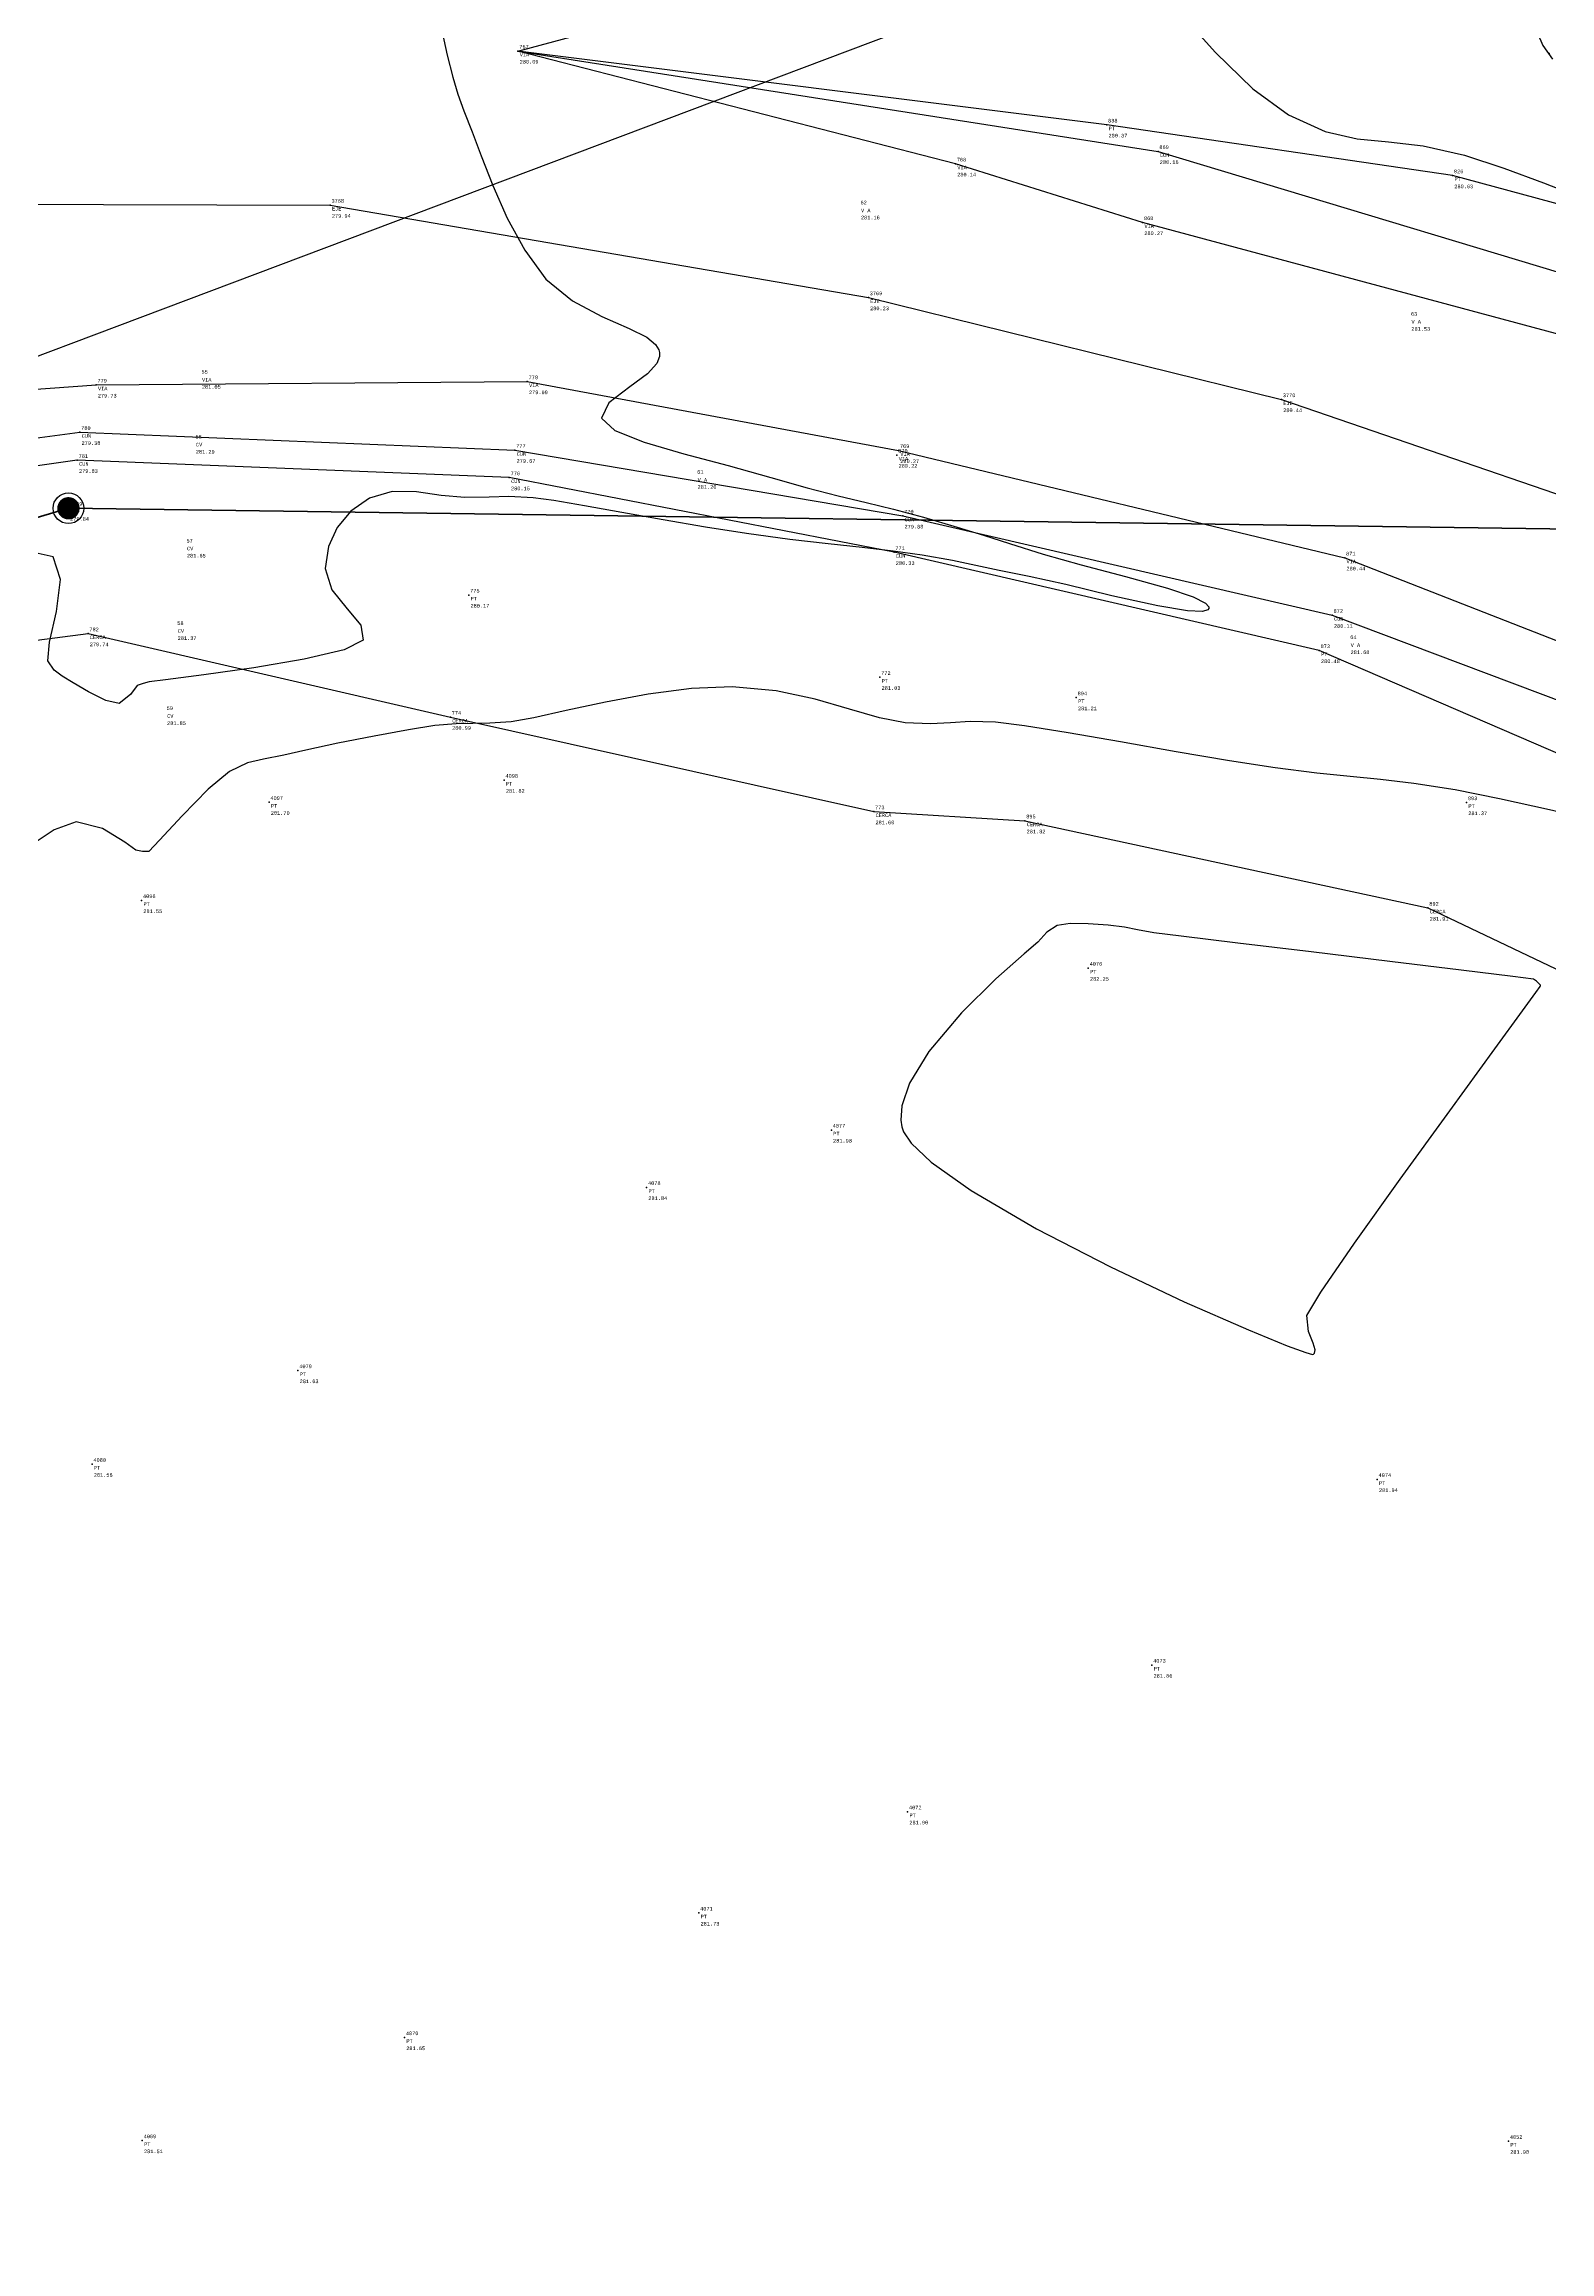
# Model space of a CAD drawing. Header units: metres. Extents: x 5050628 to 5051715, y 2427226 to 2427693.
# Drawn here: x 5050971.78 to 5050992.49, y 2427476.74 to 2427507.1 of the extents above; entities that cross this region are included whole.
import ezdxf
from ezdxf.enums import TextEntityAlignment as Align

# ---------------------------------------------------------------- set-up
doc = ezdxf.new("R2010")
doc.units = ezdxf.units.M
for name, color, linetype in [('1. Eje Vía', 7, 'Continuous'), ('Alcantarilla', 253, 'Continuous'), ('C-TOPO-MINR-N', 11, 'Continuous'), ('Cerca', 90, 'FENCELINE2'), ('Cuneta N', 150, 'Continuous'), ('CVL_PUNTO', 2, 'Continuous'), ('CVL_PUNTO_COR', 2, 'Continuous'), ('CVL_PUNTO_NUM', 2, 'Continuous'), ('POSTE', 2, 'Continuous'), ('Red Baja Tension', 30, 'Continuous'), ('Vía', 40, 'Continuous')]:
    doc.layers.add(name, color=color, linetype=linetype)
doc.layers.add('Linea del alumbrado', color=2, linetype='Continuous', lineweight=100)
doc.styles.add('MONOTXT4', font='monotxt4.shx')
doc.linetypes.add('FENCELINE2', pattern='A,0.25,-0.1,[132,ltypeshp.shx,S=0.1,R=0,X=-0.1,Y=0],-0.1,1', length=1.45)

# ---------------------------------------------------------------- blocks, each defined once
blk = doc.blocks.new('Poste alumbrado publico')
at = {"layer": 'POSTE', "true_color": 0xf8d731}
h = blk.add_hatch(color=40, dxfattribs=at)
edge = h.paths.add_edge_path()
edge.add_arc((839096.774, 1362011.373), 0.154, -10.5638, 349.4362)
at = {"layer": 'POSTE', "color": 30}
blk.add_circle((839096.774, 1362011.373, 258.514), 0.211, dxfattribs=at)

msp = doc.modelspace()

# ---------------------------------------------------------------- linework, layer by layer
at = {"layer": '1. Eje Vía', "elevation": 280.286, "flags": 128}
msp.add_lwpolyline([(5050946.008, 2427470.643), (5050945.141, 2427478.061), (5050946.1, 2427484.854), (5050948.781, 2427490.552), (5050952.131, 2427495.671), (5050957.756, 2427500.99), (5050963.641, 2427504.048), (5050969.474, 2427504.908), (5050975.715, 2427504.89), (5050983.118, 2427503.618), (5050988.8, 2427502.216), (5050994.92, 2427500.118), (5051000.012, 2427496.777), (5051004.291, 2427492.048), (5051007.236, 2427486.339), (5051009.27, 2427481.095), (5051011.683, 2427474.781)], dxfattribs=at)
at = {"layer": 'C-TOPO-MINR-N', "color": 32, "linetype": 'Continuous', "lineweight": -3}
for points in [[(5050987.393, 2427507.545, 281.966), (5050987.893, 2427506.989, 281.966), (5050988.407, 2427506.489, 281.966), (5050988.895, 2427506.131, 281.966), (5050989.399, 2427505.904, 281.966), (5050989.842, 2427505.803, 281.966), (5050990.274, 2427505.76, 281.966), (5050990.748, 2427505.707, 281.966), (5050991.316, 2427505.577, 281.966), (5050991.856, 2427505.4, 281.966), (5050992.405, 2427505.198, 281.966), (5050992.931, 2427504.991, 281.966)], [(5050977.254, 2427507.268, 280.966), (5050977.323, 2427506.95, 280.966), (5050977.404, 2427506.648, 280.966), (5050977.472, 2427506.415, 280.966), (5050977.553, 2427506.185, 280.966), (5050977.668, 2427505.896, 280.966), (5050977.794, 2427505.568, 280.966), (5050977.953, 2427505.159, 280.966), (5050978.15, 2427504.711, 280.966), (5050978.391, 2427504.268, 280.966), (5050978.683, 2427503.873, 280.966), (5050979.046, 2427503.573, 280.966), (5050979.45, 2427503.359, 280.966), (5050979.829, 2427503.195, 280.966), (5050980.069, 2427503.073, 280.966), (5050980.191, 2427502.975, 280.966), (5050980.236, 2427502.901, 280.966), (5050980.246, 2427502.861, 280.966), (5050980.246, 2427502.809, 280.966), (5050980.208, 2427502.71, 280.966), (5050980.08, 2427502.568, 280.966), (5050979.836, 2427502.389, 280.966), (5050979.547, 2427502.173, 280.966), (5050979.447, 2427501.96, 280.966), (5050979.629, 2427501.791, 280.966), (5050980.034, 2427501.63, 280.966), (5050980.579, 2427501.471, 280.966), (5050981.187, 2427501.311, 280.966), (5050981.776, 2427501.146, 280.966), (5050982.277, 2427501.001, 280.966), (5050982.702, 2427500.891, 280.966), (5050983.085, 2427500.799, 280.966), (5050983.464, 2427500.707, 280.966), (5050983.876, 2427500.597, 280.966), (5050984.341, 2427500.462, 280.966), (5050984.702, 2427500.352, 280.966), (5050985.061, 2427500.238, 280.966), (5050985.522, 2427500.091, 280.966), (5050986.043, 2427499.943, 280.966), (5050986.653, 2427499.783, 280.966), (5050987.23, 2427499.623, 280.966), (5050987.587, 2427499.501, 280.966), (5050987.753, 2427499.417, 280.966), (5050987.8, 2427499.366, 280.966), (5050987.802, 2427499.342, 280.966), (5050987.788, 2427499.322, 280.966), (5050987.715, 2427499.301, 280.966), (5050987.509, 2427499.309, 280.966), (5050987.099, 2427499.378, 280.966), (5050986.468, 2427499.519, 280.966), (5050985.833, 2427499.671, 280.966), (5050985.329, 2427499.783, 280.966), (5050984.916, 2427499.866, 280.966), (5050984.595, 2427499.936, 280.966), (5050984.274, 2427500.003, 280.966), (5050983.859, 2427500.077, 280.966), (5050983.458, 2427500.133, 280.966), (5050983.032, 2427500.182, 280.966), (5050982.565, 2427500.232, 280.966), (5050982.039, 2427500.293, 280.966), (5050981.44, 2427500.374, 280.966), (5050980.879, 2427500.461, 280.966), (5050980.295, 2427500.562, 280.966), (5050979.726, 2427500.664, 280.966), (5050979.212, 2427500.756, 280.966), (5050978.792, 2427500.827, 280.966), (5050978.506, 2427500.864, 280.966), (5050978.171, 2427500.881, 280.966), (5050977.904, 2427500.875, 280.966), (5050977.567, 2427500.868, 280.966), (5050977.242, 2427500.897, 280.966), (5050976.903, 2427500.945, 280.966), (5050976.569, 2427500.953, 280.966), (5050976.258, 2427500.861, 280.966), (5050976, 2427500.679, 280.966), (5050975.811, 2427500.457, 280.966), (5050975.693, 2427500.195, 280.966), (5050975.645, 2427499.894, 280.966), (5050975.737, 2427499.597, 280.966), (5050975.948, 2427499.34, 280.966), (5050976.137, 2427499.115, 280.966), (5050976.168, 2427498.908, 280.966), (5050975.908, 2427498.774, 280.966), (5050975.358, 2427498.644, 280.966), (5050974.665, 2427498.525, 280.966), (5050973.979, 2427498.429, 280.966), (5050973.45, 2427498.362, 280.966), (5050973.227, 2427498.335, 280.966), (5050973.141, 2427498.313, 280.966), (5050973.059, 2427498.284, 280.966), (5050972.97, 2427498.162, 280.966), (5050972.811, 2427498.038, 280.966), (5050972.629, 2427498.077, 280.966), (5050972.391, 2427498.195, 280.966), (5050972.18, 2427498.322, 280.966), (5050972.03, 2427498.411, 280.966), (5050971.917, 2427498.494, 280.966), (5050971.832, 2427498.623, 280.966), (5050971.855, 2427498.881, 280.966), (5050971.952, 2427499.303, 280.966), (5050972.007, 2427499.743, 280.966), (5050971.903, 2427500.052, 280.966), (5050971.618, 2427500.117, 280.966)], [(5050992.261, 2427507.391, 282.966), (5050992.396, 2427507.086, 282.966), (5050992.526, 2427506.895, 282.966)], [(5050993.168, 2427496.412, 281.966), (5050992.486, 2427496.574, 281.966), (5050991.8, 2427496.727, 281.966), (5050991.191, 2427496.847, 281.966), (5050990.619, 2427496.937, 281.966), (5050990.163, 2427496.991, 281.966), (5050989.744, 2427497.031, 281.966), (5050989.286, 2427497.077, 281.966), (5050988.712, 2427497.15, 281.966), (5050988.084, 2427497.248, 281.966), (5050987.349, 2427497.373, 281.966), (5050986.584, 2427497.507, 281.966), (5050985.864, 2427497.631, 281.966), (5050985.267, 2427497.728, 281.966), (5050984.868, 2427497.778, 281.966), (5050984.519, 2427497.787, 281.966), (5050984.245, 2427497.77, 281.966), (5050983.972, 2427497.755, 281.966), (5050983.624, 2427497.77, 281.966), (5050983.269, 2427497.84, 281.966), (5050982.856, 2427497.96, 281.966), (5050982.384, 2427498.095, 281.966), (5050981.848, 2427498.209, 281.966), (5050981.246, 2427498.265, 281.966), (5050980.685, 2427498.242, 281.966), (5050980.089, 2427498.163, 281.966), (5050979.501, 2427498.053, 281.966), (5050978.962, 2427497.938, 281.966), (5050978.516, 2427497.84, 281.966), (5050978.203, 2427497.786, 281.966), (5050977.909, 2427497.765, 281.966), (5050977.678, 2427497.762, 281.966), (5050977.448, 2427497.758, 281.966), (5050977.154, 2427497.732, 281.966), (5050976.793, 2427497.676, 281.966), (5050976.321, 2427497.589, 281.966), (5050975.821, 2427497.489, 281.966), (5050975.378, 2427497.395, 281.966), (5050975.077, 2427497.327, 281.966), (5050974.798, 2427497.27, 281.966), (5050974.577, 2427497.218, 281.966), (5050974.329, 2427497.102, 281.966), (5050974.039, 2427496.859, 281.966), (5050973.68, 2427496.492, 281.966), (5050973.368, 2427496.155, 281.966), (5050973.22, 2427496.002, 281.966), (5050973.133, 2427496, 281.966), (5050973.042, 2427496.017, 281.966), (5050972.89, 2427496.128, 281.966), (5050972.582, 2427496.318, 281.966), (5050972.221, 2427496.408, 281.966), (5050971.92, 2427496.301, 281.966), (5050971.561, 2427496.061, 281.966)]]:
    msp.add_polyline3d(points, dxfattribs=at)
msp.add_polyline3d([(5050989.242, 2427489.087, 282.966), (5050989.256, 2427489.102, 282.966), (5050989.263, 2427489.146, 282.966), (5050989.234, 2427489.241, 282.966), (5050989.17, 2427489.401, 282.966), (5050989.147, 2427489.622, 282.966), (5050989.34, 2427489.941, 282.966), (5050989.806, 2427490.613, 282.966), (5050990.434, 2427491.493, 282.966), (5050991.114, 2427492.433, 282.966), (5050991.735, 2427493.288, 282.966), (5050992.117, 2427493.812, 282.966), (5050992.299, 2427494.063, 282.966), (5050992.357, 2427494.145, 282.966), (5050992.364, 2427494.156, 282.966), (5050992.361, 2427494.163, 282.966), (5050992.346, 2427494.182, 282.966), (5050992.308, 2427494.216, 282.966), (5050992.265, 2427494.246, 282.966), (5050991.984, 2427494.282, 282.966), (5050991.27, 2427494.37, 282.966), (5050990.289, 2427494.488, 282.966), (5050989.21, 2427494.619, 282.966), (5050988.198, 2427494.741, 282.966), (5050987.42, 2427494.836, 282.966), (5050987.044, 2427494.883, 282.966), (5050986.819, 2427494.923, 282.966), (5050986.641, 2427494.959, 282.966), (5050986.415, 2427494.986, 282.966), (5050986.139, 2427495.006, 282.966), (5050985.895, 2427495.01, 282.966), (5050985.715, 2427494.982, 282.966), (5050985.57, 2427494.892, 282.966), (5050985.449, 2427494.756, 282.966), (5050985.26, 2427494.592, 282.966), (5050984.873, 2427494.249, 282.966), (5050984.399, 2427493.783, 282.966), (5050983.951, 2427493.251, 282.966), (5050983.685, 2427492.816, 282.966), (5050983.578, 2427492.503, 282.966), (5050983.564, 2427492.308, 282.966), (5050983.577, 2427492.216, 282.966), (5050983.601, 2427492.146, 282.966), (5050983.704, 2427491.991, 282.966), (5050983.98, 2427491.728, 282.966), (5050984.533, 2427491.337, 282.966), (5050985.432, 2427490.812, 282.966), (5050986.449, 2427490.288, 282.966), (5050987.462, 2427489.81, 282.966), (5050988.346, 2427489.421, 282.966), (5050988.88, 2427489.204, 282.966), (5050989.137, 2427489.11, 282.966), (5050989.226, 2427489.086, 282.966), (5050989.242, 2427489.087, 282.966)], close=True, dxfattribs=at)
at = {"layer": 'Cerca', "elevation": 279.535, "flags": 128}
msp.add_lwpolyline([(5050974.648, 2427403.009), (5050974.087, 2427403.657), (5050972.488, 2427408.229), (5050970.403, 2427411.399), (5050969.471, 2427413.283), (5050969.248, 2427415.495), (5050970.507, 2427420.085), (5050971.096, 2427422.2), (5050971.56, 2427426.841), (5050971.283, 2427429.947), (5050970.45, 2427433.378), (5050968.473, 2427438.338), (5050965.521, 2427444.127), (5050961.933, 2427450.972), (5050957.394, 2427459.623), (5050954.492, 2427465.268), (5050953.127, 2427468.349), (5050951.501, 2427474.751), (5050951.987, 2427481.382), (5050954.36, 2427487.765), (5050957.334, 2427492.135), (5050962.92, 2427496.553), (5050967.723, 2427498.394), (5050972.385, 2427498.997), (5050977.369, 2427497.848), (5050983.192, 2427496.549), (5050985.271, 2427496.424), (5050990.815, 2427495.224), (5050995.507, 2427492.991), (5050999.158, 2427489.401), (5051001.516, 2427485.378), (5051003.026, 2427482.619), (5051005.386, 2427476.192), (5051008.641, 2427468.572), (5051012.663, 2427457.628), (5051016.366, 2427448.797), (5051019.33, 2427441.846), (5051021.66, 2427436.096), (5051023.95, 2427430.261), (5051026.173, 2427412.444)], dxfattribs=at)
at = {"layer": 'Cuneta N'}
for points in [[(5050978.298, 2427507.009, 280.559), (5050987.102, 2427505.629, 280.628), (5050994.372, 2427503.434, 280.952), (5050999.059, 2427500.713, 281.172), (5051003.472, 2427496.984, 281.416), (5051006.318, 2427493.482, 281.537), (5051008.532, 2427488.341, 281.848), (5051010.47, 2427484.273, 281.946), (5051012.328, 2427479.714, 282.211), (5051015.455, 2427470.884, 282.649), (5051018.807, 2427463.594, 283.29)], [(5051019.277, 2427463.945, 283.642), (5051016.001, 2427470.86, 283.306), (5051012.602, 2427479.821, 282.459), (5051011.016, 2427484.259, 282.263), (5051008.667, 2427488.845, 282.142), (5051005.811, 2427495.359, 281.95), (5051003.134, 2427498.692, 281.76), (5051000.808, 2427500.414, 281.711), (5050997.747, 2427502.789, 281.489), (5050994.489, 2427504.396, 281.339), (5050991.154, 2427505.295, 281.094), (5050986.397, 2427505.993, 280.839), (5050978.298, 2427507.009, 280.559)], [(5050961.391, 2427498.569, 279.639), (5050966.763, 2427501.034, 279.746), (5050972.272, 2427501.766, 279.849), (5050978.256, 2427501.519, 280.136), (5050983.592, 2427500.616, 280.35), (5050989.498, 2427499.25, 280.577), (5050994.474, 2427497.374, 280.838), (5051000.015, 2427493.978, 281.25), (5051003.512, 2427489.458, 281.522), (5051004.86, 2427486.612, 281.655), (5051006.354, 2427483, 281.839), (5051008.797, 2427476.173, 282.305), (5051012.512, 2427467.91, 282.739), (5051016.987, 2427456.797, 283.594), (5051020.234, 2427449.872, 283.784), (5051023.372, 2427441.013, 284.257), (5051026.146, 2427431.159, 284.742), (5051027.138, 2427428.374, 285.086), (5051029.769, 2427421.1, 285.505), (5051031.867, 2427416.017, 285.927), (5051034.932, 2427410.555, 286.252)], [(5051034.568, 2427409.43, 286.551), (5051030.294, 2427417.339, 285.906), (5051029.367, 2427421.011, 285.544), (5051026.394, 2427428.109, 285.215), (5051025.467, 2427430.878, 285.068), (5051022.864, 2427440.692, 284.632), (5051019.815, 2427449.403, 284.211), (5051016.56, 2427456.545, 283.961), (5051012.027, 2427467.684, 283.039), (5051008.397, 2427476.066, 282.518), (5051005.939, 2427482.62, 282.259), (5051004.399, 2427486.255, 282.131), (5051003.057, 2427489.236, 281.934), (5050999.736, 2427493.566, 281.67), (5050994.152, 2427496.681, 281.4), (5050989.32, 2427498.765, 280.951), (5050983.471, 2427500.115, 280.796), (5050978.179, 2427501.142, 280.62), (5050972.237, 2427501.381, 280.3), (5050966.946, 2427500.632, 280.246), (5050961.657, 2427498.178, 279.957), (5050956.628, 2427492.824, 279.505)]]:
    msp.add_polyline3d(points, dxfattribs=at)
at = {"layer": 'CVL_PUNTO', "color": 4}
for p in [(5050978.298, 2427507.009, 280.559), (5050978.298, 2427507.009, 280.559), (5050992.48, 2427506.975, 282.495), (5050992.48, 2427506.975, 282.495), (5050986.397, 2427505.993, 280.839), (5050986.397, 2427505.993, 280.839), (5050984.316, 2427505.457, 280.609), (5050984.316, 2427505.457, 280.609), (5050987.102, 2427505.629, 280.628), (5050987.102, 2427505.629, 280.628), (5050991.154, 2427505.295, 281.094), (5050991.154, 2427505.295, 281.094), (5050975.715, 2427504.89, 280.405), (5050975.715, 2427504.89, 280.405), (5050986.89, 2427504.651, 280.737), (5050986.89, 2427504.651, 280.737), (5050983.118, 2427503.618, 280.699), (5050983.118, 2427503.618, 280.699), (5050972.496, 2427502.417, 280.193), (5050972.496, 2427502.417, 280.193), (5050978.426, 2427502.463, 280.461), (5050978.426, 2427502.463, 280.461), (5050988.8, 2427502.216, 280.902), (5050988.8, 2427502.216, 280.902), (5050972.272, 2427501.766, 279.849), (5050972.272, 2427501.766, 279.849), (5050978.256, 2427501.519, 280.136), (5050978.256, 2427501.519, 280.136), (5050983.51, 2427501.452, 280.684), (5050983.51, 2427501.452, 280.684), (5050983.533, 2427501.516, 280.733), (5050983.533, 2427501.516, 280.733), (5050972.237, 2427501.381, 280.3), (5050972.237, 2427501.381, 280.3), (5050978.179, 2427501.142, 280.62), (5050978.179, 2427501.142, 280.62), (5050972.115, 2427500.722, 280.307), (5050972.115, 2427500.722, 280.307), (5050983.592, 2427500.616, 280.35), (5050983.592, 2427500.616, 280.35), (5050983.471, 2427500.115, 280.796), (5050983.471, 2427500.115, 280.796), (5050989.67, 2427500.039, 280.911), (5050989.67, 2427500.039, 280.911), (5050977.622, 2427499.528, 280.633), (5050977.622, 2427499.528, 280.633), (5050989.498, 2427499.25, 280.577), (5050989.498, 2427499.25, 280.577), (5050972.385, 2427498.997, 280.211), (5050972.385, 2427498.997, 280.211), (5050989.32, 2427498.765, 280.951), (5050989.32, 2427498.765, 280.951), (5050983.276, 2427498.397, 281.5), (5050983.276, 2427498.397, 281.5), (5050985.978, 2427498.117, 281.678), (5050985.978, 2427498.117, 281.678), (5050977.369, 2427497.848, 281.458), (5050977.369, 2427497.848, 281.458), (5050978.108, 2427496.982, 282.286), (5050978.108, 2427496.982, 282.286), (5050974.875, 2427496.678, 282.171), (5050974.875, 2427496.678, 282.171), (5050991.346, 2427496.674, 281.837), (5050991.346, 2427496.674, 281.837), (5050983.192, 2427496.549, 282.068), (5050983.192, 2427496.549, 282.068), (5050985.271, 2427496.424, 282.289), (5050985.271, 2427496.424, 282.289), (5050973.122, 2427495.328, 282.012), (5050973.122, 2427495.328, 282.012), (5050990.815, 2427495.224, 282.379), (5050990.815, 2427495.224, 282.379), (5050986.143, 2427494.397, 282.721), (5050986.143, 2427494.397, 282.721), (5050982.609, 2427492.171, 282.449), (5050982.609, 2427492.171, 282.449), (5050980.068, 2427491.382, 282.309), (5050980.068, 2427491.382, 282.309), (5050975.272, 2427488.863, 282.099), (5050975.272, 2427488.863, 282.099), (5050972.44, 2427487.575, 282.025), (5050972.44, 2427487.575, 282.025), (5050990.117, 2427487.366, 282.405), (5050990.117, 2427487.366, 282.405), (5050987.017, 2427484.813, 282.326), (5050987.017, 2427484.813, 282.326), (5050983.658, 2427482.795, 282.362), (5050983.658, 2427482.795, 282.362), (5050980.786, 2427481.404, 282.197), (5050980.786, 2427481.404, 282.197), (5050976.738, 2427479.691, 282.12), (5050976.738, 2427479.691, 282.12), (5050973.131, 2427478.274, 281.972), (5050973.131, 2427478.274, 281.972), (5050991.923, 2427478.265, 282.45), (5050991.923, 2427478.265, 282.45)]:
    msp.add_point(p, dxfattribs=at)
at = {"layer": 'Linea del alumbrado', "elevation": 280.041, "flags": 128}
msp.add_lwpolyline([(5050812.867, 2427369.13), (5050833.83, 2427364.636), (5050857.843, 2427361.544), (5050881.81, 2427356.327), (5050912.191, 2427365.497), (5050933.547, 2427378.473), (5050946.337, 2427393.894), (5050969.149, 2427423.924), (5050960.949, 2427448.329), (5050950.71, 2427470.945), (5050943.61, 2427492.233), (5050972.115, 2427500.722), (5051002.946, 2427500.291), (5051019.315, 2427467.545), (5051026.921, 2427424.142), (5051037.766, 2427401.092)], dxfattribs=at)
at = {"layer": 'Red Baja Tension', "elevation": 285.981, "flags": 128}
msp.add_lwpolyline([(5051005.147, 2427515.419), (5050943.61, 2427492.233)], dxfattribs=at)
at = {"layer": 'Vía'}
for points in [[(5051015.12, 2427470.819, 282.827), (5051011.69, 2427479.511, 282.42), (5051009.891, 2427484.138, 282.118), (5051007.941, 2427488.222, 281.902), (5051005.677, 2427493.102, 281.727), (5051003.053, 2427496.649, 281.531), (5050998.631, 2427500.291, 281.268), (5050994.035, 2427502.728, 281.09), (5050986.89, 2427504.651, 280.737), (5050984.316, 2427505.457, 280.609), (5050978.298, 2427507.009, 280.559), (5050982.664, 2427508.184, 280.897), (5050986.052, 2427509.59, 281.611), (5050992.429, 2427511.948, 282.769), (5050997.371, 2427514.13, 284.097), (5051005.756, 2427516.618, 286.003), (5051010.518, 2427517.994, 287.136), (5051015.99, 2427519.122, 288.596), (5051021.214, 2427520.225, 289.907)], [(5050949.336, 2427474.411, 279.202), (5050949.746, 2427481.715, 279.319), (5050952.614, 2427488.454, 279.512), (5050955.691, 2427493.479, 279.665), (5050960.683, 2427499.568, 279.837), (5050966.29, 2427501.97, 279.961), (5050972.496, 2427502.417, 280.193), (5050978.426, 2427502.463, 280.461), (5050983.533, 2427501.516, 280.733), (5050989.67, 2427500.039, 280.911), (5050994.797, 2427498.035, 281.099), (5051000.237, 2427494.306, 281.351), (5051004.012, 2427489.651, 281.641), (5051005.475, 2427486.809, 281.878), (5051006.859, 2427483.126, 282.022), (5051009.461, 2427476.467, 282.412)]]:
    msp.add_polyline3d(points, dxfattribs=at)

# ---------------------------------------------------------------- block references
at = {"layer": 'Alcantarilla'}
msp.add_blockref('Poste alumbrado publico', (4211875.341, 1065489.348, 23.004), dxfattribs=at)

# ---------------------------------------------------------------- texts
at = {"layer": 'CVL_PUNTO_COR', "color": 4, "style": 'MONOTXT4'}
for s, p in [('280.09', (5050978.321, 2427506.886, 280.559)), ('280.37', (5050986.42, 2427505.87, 280.839)), ('280.16', (5050987.125, 2427505.506, 280.628)), ('280.14', (5050984.339, 2427505.334, 280.609)), ('280.63', (5050991.177, 2427505.172, 281.094)), ('279.94', (5050975.738, 2427504.767, 280.405)), ('280.27', (5050986.913, 2427504.528, 280.737)), ('280.23', (5050983.141, 2427503.495, 280.699)), ('279.73', (5050972.519, 2427502.294, 280.193)), ('279.99', (5050978.449, 2427502.34, 280.461)), ('280.44', (5050988.823, 2427502.093, 280.902)), ('279.38', (5050972.295, 2427501.643, 279.849)), ('279.83', (5050972.26, 2427501.258, 280.3)), ('279.67', (5050978.279, 2427501.396, 280.136)), ('280.22', (5050983.533, 2427501.329, 280.684)), ('280.27', (5050983.556, 2427501.393, 280.733)), ('280.15', (5050978.202, 2427501.019, 280.62)), ('279.84', (5050972.138, 2427500.599, 280.307)), ('279.88', (5050983.615, 2427500.493, 280.35)), ('280.33', (5050983.494, 2427499.992, 280.796)), ('280.44', (5050989.693, 2427499.916, 280.911)), ('280.17', (5050977.645, 2427499.405, 280.633)), ('280.11', (5050989.521, 2427499.127, 280.577)), ('279.74', (5050972.408, 2427498.874, 280.211)), ('280.48', (5050989.343, 2427498.642, 280.951)), ('281.03', (5050983.299, 2427498.274, 281.5)), ('281.21', (5050986.001, 2427497.994, 281.678)), ('280.99', (5050977.392, 2427497.725, 281.458)), ('281.82', (5050978.131, 2427496.859, 282.286)), ('281.70', (5050974.898, 2427496.555, 282.171)), ('281.60', (5050983.215, 2427496.426, 282.068)), ('281.82', (5050985.294, 2427496.301, 282.289)), ('281.37', (5050991.369, 2427496.551, 281.837)), ('281.55', (5050973.145, 2427495.205, 282.012)), ('281.91', (5050990.838, 2427495.101, 282.379)), ('282.25', (5050986.166, 2427494.274, 282.721)), ('281.98', (5050982.632, 2427492.048, 282.449)), ('281.84', (5050980.091, 2427491.259, 282.309)), ('281.63', (5050975.295, 2427488.74, 282.099)), ('281.56', (5050972.463, 2427487.452, 282.025)), ('281.94', (5050990.14, 2427487.243, 282.405)), ('281.86', (5050987.04, 2427484.69, 282.326)), ('281.90', (5050983.681, 2427482.672, 282.362)), ('281.73', (5050980.809, 2427481.281, 282.197)), ('281.65', (5050976.761, 2427479.568, 282.12)), ('281.51', (5050973.154, 2427478.151, 281.972)), ('281.98', (5050991.946, 2427478.142, 282.45))]:
    msp.add_text(s, height=0.05, dxfattribs=at).set_placement(p, align=Align.TOP_LEFT)
at = {"layer": 'CVL_PUNTO_COR', "color": 0, "style": 'MONOTXT4'}
for s, p in [('281.16', (5050983.015, 2427504.744, 281.631)), ('281.53', (5050990.586, 2427503.212, 281.996)), ('281.05', (5050973.95, 2427502.416, 281.519)), ('281.29', (5050973.867, 2427501.523, 281.754)), ('281.26', (5050980.768, 2427501.039, 281.723)), ('281.65', (5050973.744, 2427500.094, 282.118)), ('281.37', (5050973.617, 2427498.961, 281.841)), ('281.68', (5050989.75, 2427498.766, 282.142)), ('281.85', (5050973.471, 2427497.791, 282.315))]:
    msp.add_text(s, height=0.05, dxfattribs=at).set_placement(p, align=Align.TOP_LEFT)
at = {"layer": 'CVL_PUNTO_NUM', "color": 4, "style": 'MONOTXT4'}
for s, p in [('767', (5050978.316, 2427507.027, 280.559)), ('838', (5050986.415, 2427506.011, 280.839)), ('869', (5050987.12, 2427505.647, 280.628)), ('768', (5050984.334, 2427505.475, 280.609)), ('826', (5050991.172, 2427505.313, 281.094)), ('3768', (5050975.733, 2427504.908, 280.405)), ('868', (5050986.908, 2427504.669, 280.737)), ('3769', (5050983.136, 2427503.636, 280.699)), ('779', (5050972.514, 2427502.435, 280.193)), ('778', (5050978.444, 2427502.481, 280.461)), ('3770', (5050988.818, 2427502.234, 280.902)), ('780', (5050972.29, 2427501.784, 279.849)), ('781', (5050972.255, 2427501.399, 280.3)), ('777', (5050978.274, 2427501.537, 280.136)), ('870', (5050983.528, 2427501.47, 280.684)), ('769', (5050983.551, 2427501.534, 280.733)), ('776', (5050978.197, 2427501.16, 280.62)), ('3189', (5050972.133, 2427500.74, 280.307)), ('770', (5050983.61, 2427500.634, 280.35)), ('771', (5050983.489, 2427500.133, 280.796)), ('871', (5050989.688, 2427500.057, 280.911)), ('775', (5050977.64, 2427499.546, 280.633)), ('872', (5050989.516, 2427499.268, 280.577)), ('782', (5050972.403, 2427499.015, 280.211)), ('873', (5050989.338, 2427498.783, 280.951)), ('772', (5050983.294, 2427498.415, 281.5)), ('894', (5050985.996, 2427498.135, 281.678)), ('774', (5050977.387, 2427497.866, 281.458)), ('4098', (5050978.126, 2427497, 282.286)), ('4097', (5050974.893, 2427496.696, 282.171)), ('773', (5050983.21, 2427496.567, 282.068)), ('893', (5050991.364, 2427496.692, 281.837)), ('895', (5050985.289, 2427496.442, 282.289)), ('4096', (5050973.14, 2427495.346, 282.012)), ('892', (5050990.833, 2427495.242, 282.379)), ('4076', (5050986.161, 2427494.415, 282.721)), ('4077', (5050982.627, 2427492.189, 282.449)), ('4078', (5050980.086, 2427491.4, 282.309)), ('4079', (5050975.29, 2427488.881, 282.099)), ('4080', (5050972.458, 2427487.593, 282.025)), ('4074', (5050990.135, 2427487.384, 282.405)), ('4073', (5050987.035, 2427484.831, 282.326)), ('4072', (5050983.676, 2427482.813, 282.362)), ('4071', (5050980.804, 2427481.422, 282.197)), ('4070', (5050976.756, 2427479.709, 282.12)), ('4069', (5050973.149, 2427478.292, 281.972)), ('4052', (5050991.941, 2427478.283, 282.45))]:
    msp.add_text(s, height=0.05, dxfattribs=at).set_placement(p, align=Align.BOTTOM_LEFT)
for s, p in [('VIA', (5050978.323, 2427506.984, 280.559)), ('PT', (5050986.422, 2427505.968, 280.839)), ('VIA', (5050984.341, 2427505.432, 280.609)), ('CUN', (5050987.127, 2427505.604, 280.628)), ('PT', (5050991.179, 2427505.27, 281.094)), ('EJE', (5050975.74, 2427504.865, 280.405)), ('VIA', (5050986.915, 2427504.626, 280.737)), ('EJE', (5050983.143, 2427503.593, 280.699)), ('VIA', (5050972.521, 2427502.392, 280.193)), ('VIA', (5050978.451, 2427502.438, 280.461)), ('EJE', (5050988.825, 2427502.191, 280.902)), ('CUN', (5050972.297, 2427501.741, 279.849)), ('CUN', (5050978.281, 2427501.494, 280.136)), ('VIA', (5050983.558, 2427501.491, 280.733)), ('CUN', (5050972.262, 2427501.356, 280.3)), ('VIA', (5050983.535, 2427501.427, 280.684)), ('CUN', (5050978.204, 2427501.117, 280.62)), ('PAP', (5050972.14, 2427500.697, 280.307)), ('CUN', (5050983.617, 2427500.591, 280.35)), ('CUN', (5050983.496, 2427500.09, 280.796)), ('VIA', (5050989.695, 2427500.014, 280.911)), ('PT', (5050977.647, 2427499.503, 280.633)), ('CUN', (5050989.523, 2427499.225, 280.577)), ('CERCA', (5050972.41, 2427498.972, 280.211)), ('PT', (5050989.345, 2427498.74, 280.951)), ('PT', (5050983.301, 2427498.372, 281.5)), ('CERCA', (5050977.394, 2427497.823, 281.458)), ('PT', (5050986.003, 2427498.092, 281.678)), ('PT', (5050978.133, 2427496.957, 282.286)), ('PT', (5050974.9, 2427496.653, 282.171)), ('PT', (5050991.371, 2427496.649, 281.837)), ('CERCA', (5050983.217, 2427496.524, 282.068)), ('CERCA', (5050985.296, 2427496.399, 282.289)), ('PT', (5050973.147, 2427495.303, 282.012)), ('CERCA', (5050990.84, 2427495.199, 282.379)), ('PT', (5050986.168, 2427494.372, 282.721)), ('PT', (5050982.634, 2427492.146, 282.449)), ('PT', (5050980.093, 2427491.357, 282.309)), ('PT', (5050975.297, 2427488.838, 282.099)), ('PT', (5050972.465, 2427487.55, 282.025)), ('PT', (5050990.142, 2427487.341, 282.405)), ('PT', (5050987.042, 2427484.788, 282.326)), ('PT', (5050983.683, 2427482.77, 282.362)), ('PT', (5050980.811, 2427481.379, 282.197)), ('PT', (5050976.763, 2427479.666, 282.12)), ('PT', (5050973.156, 2427478.249, 281.972)), ('PT', (5050991.948, 2427478.24, 282.45))]:
    msp.add_text(s, height=0.05, dxfattribs=at).set_placement(p, align=Align.TOP_LEFT)
at = {"layer": 'CVL_PUNTO_NUM', "color": 0, "style": 'MONOTXT4'}
for s, p in [('62', (5050983.01, 2427504.885, 281.631)), ('63', (5050990.581, 2427503.353, 281.996)), ('55', (5050973.945, 2427502.557, 281.519)), ('56', (5050973.862, 2427501.664, 281.754)), ('61', (5050980.763, 2427501.18, 281.723)), ('57', (5050973.739, 2427500.235, 282.118)), ('58', (5050973.612, 2427499.102, 281.841)), ('64', (5050989.745, 2427498.907, 282.142)), ('59', (5050973.466, 2427497.932, 282.315))]:
    msp.add_text(s, height=0.05, dxfattribs=at).set_placement(p, align=Align.BOTTOM_LEFT)
for s, p in [('V A', (5050983.017, 2427504.842, 281.631)), ('V A', (5050990.588, 2427503.31, 281.996)), ('VIA', (5050973.952, 2427502.514, 281.519)), ('CV', (5050973.869, 2427501.621, 281.754)), ('V A', (5050980.77, 2427501.137, 281.723)), ('CV', (5050973.746, 2427500.192, 282.118)), ('CV', (5050973.619, 2427499.059, 281.841)), ('V A', (5050989.752, 2427498.864, 282.142)), ('CV', (5050973.473, 2427497.889, 282.315))]:
    msp.add_text(s, height=0.05, dxfattribs=at).set_placement(p, align=Align.TOP_LEFT)

doc.saveas('drawing.dxf')
